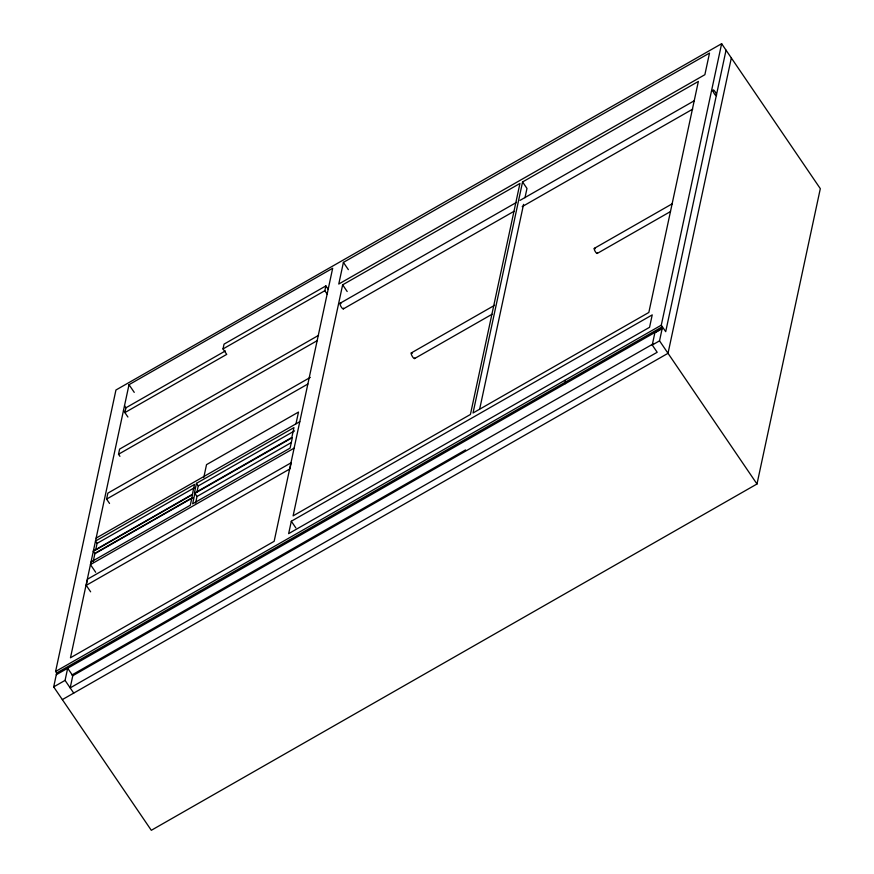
<?xml version="1.0" encoding="UTF-8"?>
<svg xmlns="http://www.w3.org/2000/svg" width="874" height="874" viewBox="0 0 874 874"><rect width="100%" height="100%" fill="white"/><g stroke="black" fill="none" stroke-linecap="round" stroke-linejoin="round"><path stroke-width="1.31" d="M55.597 671.472L115.947 390.001L721.629 43.7L820.315 188.653L756.993 483.999L151.311 830.3L53.685 686.898L56.657 673.024L55.597 671.472L661.29 325.172L721.629 43.7M73.722 693.093L65.069 680.387L67.68 668.228L72.782 675.722L70.171 687.893L657.182 352.277L652.244 345.012L654.855 332.841L662.142 328.679L662.339 326.734L56.657 673.024M129.013 384.691L70.477 657.772L274.141 541.323L332.677 268.252L129.013 384.691L134.246 392.371M86.231 585.351L87.564 579.156L291.228 462.717L289.895 468.912L86.231 585.351L90.634 591.818M124.512 405.722L125.922 407.797L124.895 412.594L226.727 354.374L223.012 348.934L224.05 344.127L325.882 285.907L328.176 289.272M93.168 561.665L94.96 553.286M95.758 549.571L97.09 543.377L95.495 541.05L194.509 484.436L192.389 494.334L93.376 550.948M109.534 503.446L106.584 499.109L107.863 493.144L310.336 377.371M119.935 456.326L118.514 454.251L119.618 449.094L318.551 335.365M196.486 483.344L194.367 493.187L291.829 437.47L293.948 427.626L196.486 483.344L198.245 485.944L196.923 492.095M194.891 493.362L192.651 503.817L290.113 448.089L292.353 437.634L194.891 493.362L197.011 496.476L195.612 503.009M203.751 477.619L206.526 464.651L298.493 412.069L295.991 423.737M327.138 294.079L324.844 290.703L325.882 285.907M343.406 262.397L338.773 284.028L704.87 74.705L709.513 53.074L343.406 262.397L348.355 269.651M291.315 521.243L288.649 533.643L649.568 327.291L652.222 314.891L291.315 521.243L295.849 527.907M342.641 284.826L293.107 515.857L470.42 414.473L519.943 183.453L342.641 284.826L347.175 291.501M522.565 181.956L473.031 412.987L648.836 312.466L698.359 81.446L522.565 181.956L526.978 188.445L524.979 197.732M479.728 408.846L523.559 204.374M565.336 383.686L565.697 381.982L564.637 380.43M756.993 483.999L659.531 340.838L662.142 328.679M726.043 50.179L665.704 331.661L661.29 325.172M731.341 57.957L668.02 353.304L62.338 699.604M223.012 348.934L324.844 290.703M125.922 407.797L225.383 350.922M340.052 303.278L516.49 202.397M520.041 200.365L694.12 100.838M343.395 308.861L513.912 211.366M522.204 206.625L692.721 109.13M118.514 454.251L317.448 340.51M106.584 499.109L307.877 384.014M411.293 352.921L494.564 305.31M594.309 248.358L672.292 203.762M96.129 538.111L299.793 421.661M597.248 253.427L670.522 211.541M414.571 358.558L491.975 314.301M97.09 543.377L194.924 487.441M198.245 485.944L294.538 430.882M96.14 552.608L190.445 498.693M192.979 497.601L94.873 553.69L93.289 551.352L192.575 494.586L190.292 505.227L91.005 561.993M197.011 496.476L290.955 442.768M294.112 448.154L90.448 564.593L95.681 572.273M56.297 674.728L661.979 328.427M71.908 674.99L465.558 449.924M72.782 675.722L653.883 343.482M53.685 686.898L65.069 680.387M652.244 345.012L659.531 340.838M123.485 410.518L127.91 417.029M343.482 308.161A3.267 0.863 60.2 0 1 342.16 308.194A3.267 0.863 60.2 0 1 340.041 304.338A3.267 0.863 60.2 0 1 340.98 303.639M414.702 357.925A3.267 0.863 60.2 0 1 413.293 357.761A3.267 0.863 60.2 0 1 411.228 353.904A3.267 0.863 60.2 0 1 412.277 353.391M597.379 252.859A2.939 0.776 60.2 0 1 596.101 252.717A2.939 0.776 60.2 0 1 594.244 249.243A2.939 0.776 60.2 0 1 595.183 248.773M713.108 91.267A3.267 0.863 60.2 0 0 716.188 95.659A3.267 0.863 60.2 0 0 714.91 91.453A3.267 0.863 60.2 0 0 713.108 91.267"/></g></svg>
